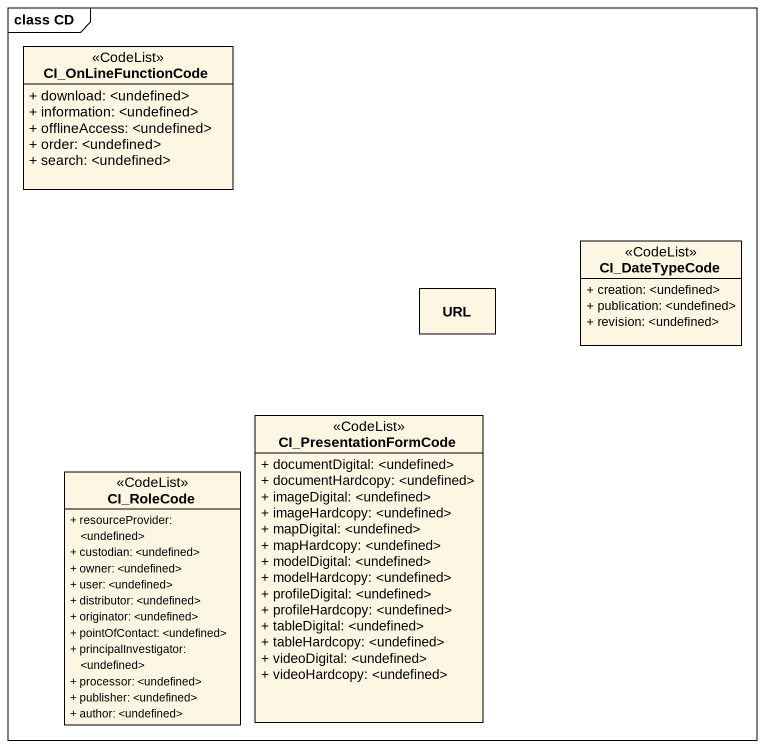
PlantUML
@startuml
mainframe class CD
hide circle
hide empty members
skinparam classAttributeIconSize 0
class CI_OnLineFunctionCode <<CodeList>> {
  + download: <undefined>
  + information: <undefined>
  + offlineAccess: <undefined>
  + order: <undefined>
  + search: <undefined>
}
class CI_DateTypeCode <<CodeList>> {
  + creation: <undefined>
  + publication: <undefined>
  + revision: <undefined>
}
class URL
class CI_PresentationFormCode <<CodeList>> {
  + documentDigital: <undefined>
  + documentHardcopy: <undefined>
  + imageDigital: <undefined>
  + imageHardcopy: <undefined>
  + mapDigital: <undefined>
  + mapHardcopy: <undefined>
  + modelDigital: <undefined>
  + modelHardcopy: <undefined>
  + profileDigital: <undefined>
  + profileHardcopy: <undefined>
  + tableDigital: <undefined>
  + tableHardcopy: <undefined>
  + videoDigital: <undefined>
  + videoHardcopy: <undefined>
}
class CI_RoleCode <<CodeList>> {
  + resourceProvider: <undefined>
  + custodian: <undefined>
  + owner: <undefined>
  + user: <undefined>
  + distributor: <undefined>
  + originator: <undefined>
  + pointOfContact: <undefined>
  + principalInvestigator: <undefined>
  + processor: <undefined>
  + publisher: <undefined>
  + author: <undefined>
}
@enduml
